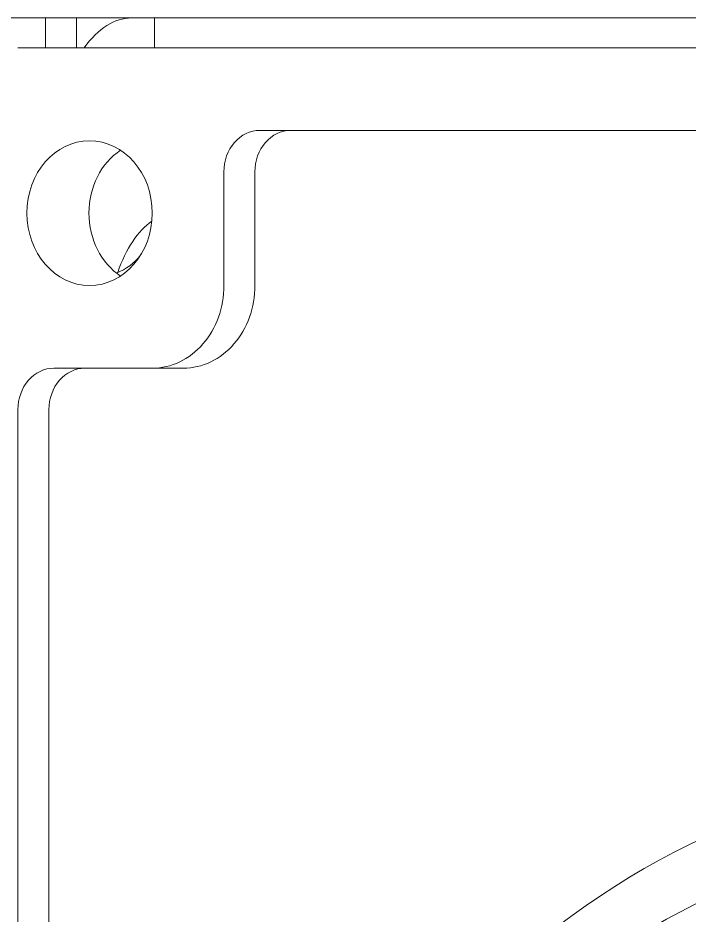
# Model space of a CAD drawing. Header units: inches. Extents: x 12 to 318, y 5 to 204.
# Drawn here: x 229.258 to 231.286, y 84.604 to 87.316 of the extents above; entities that cross this region are included whole.
import ezdxf

# ---------------------------------------------------------------- set-up
doc = ezdxf.new("R2010")
doc.units = ezdxf.units.IN
doc.header["$LTSCALE"] = 9.5
doc.header["$MEASUREMENT"] = 0
doc.layers.add('Visible', color=7, linetype='Continuous', lineweight=18)

msp = doc.modelspace()

# ---------------------------------------------------------------- linework, layer by layer
at = {"layer": 'Visible'}
for p, q in [((229.341163, 87.316313), (228.056539, 87.316313)), ((229.341163, 87.226313), (229.341163, 87.316313)), ((229.341163, 87.316313), (229.434913, 87.316313)), ((229.601217, 87.316313), (229.434913, 87.316313)), ((229.434913, 87.316313), (229.434913, 87.226313)), ((229.670252, 87.316313), (229.601217, 87.316313)), ((229.670252, 87.316313), (229.670252, 87.226313)), ((240.755377, 87.316313), (229.670252, 87.316313)), ((229.257586, 87.226313), (240.948929, 87.226313)), ((229.988295, 86.976278), (240.21822, 86.976278)), ((229.880041, 86.507563), (229.880041, 86.851278)), ((229.973791, 86.851278), (229.973791, 86.507563)), ((229.365869, 86.257563), (229.663535, 86.257563)), ((229.757285, 86.257563), (229.663535, 86.257563)), ((229.257616, 80.320063), (229.257616, 86.132563)), ((229.351366, 86.132563), (229.351366, 80.320063))]:
    msp.add_line(p, q, dxfattribs=at)
for centre, major_axis, ratio, start_param, end_param in [((229.601217, 86.816313), (0, 0.5), 0.5, 0, 0.60938531), ((229.988295, 86.851278), (0, 0.125), 0.8660254, 0, 1.57079633), ((230.082045, 86.851278), (0, 0.125), 0.8660254, 0, 1.57079633), ((229.661592, 86.726313), (0, -0.21875), 0.8660254, 3.65927979, 5.76549818), ((229.726217, 86.316313), (0, 0.406), 0.5, 0.3201533, 0.9677981), ((229.505707, 86.726313), (0, -0.19), 0.8660254, 0.30666167, 0.84964799), ((229.663535, 86.507563), (0, -0.25), 0.8660254, 0, 1.57079633), ((229.757285, 86.507563), (0, -0.25), 0.8660254, 0, 1.57079633), ((229.365869, 86.132563), (0, 0.125), 0.8660254, 0, 1.57079633), ((229.459619, 86.132563), (0, 0.125), 0.8660254, 0, 1.57079633), ((232.203328, 82.226278), (0, 2.625), 0.8660254, 3.1824788, 7.14836042), ((232.234578, 82.226278), (0, 2.8125), 0.8660254, 3.61752935, 8.94884126)]:
    msp.add_ellipse(centre, major_axis=major_axis, ratio=ratio, start_param=start_param, end_param=end_param, dxfattribs=at)
msp.add_ellipse((229.474092, 86.726313), major_axis=(0, 0.21875), ratio=0.8660254, dxfattribs=at)

doc.saveas('drawing.dxf')
